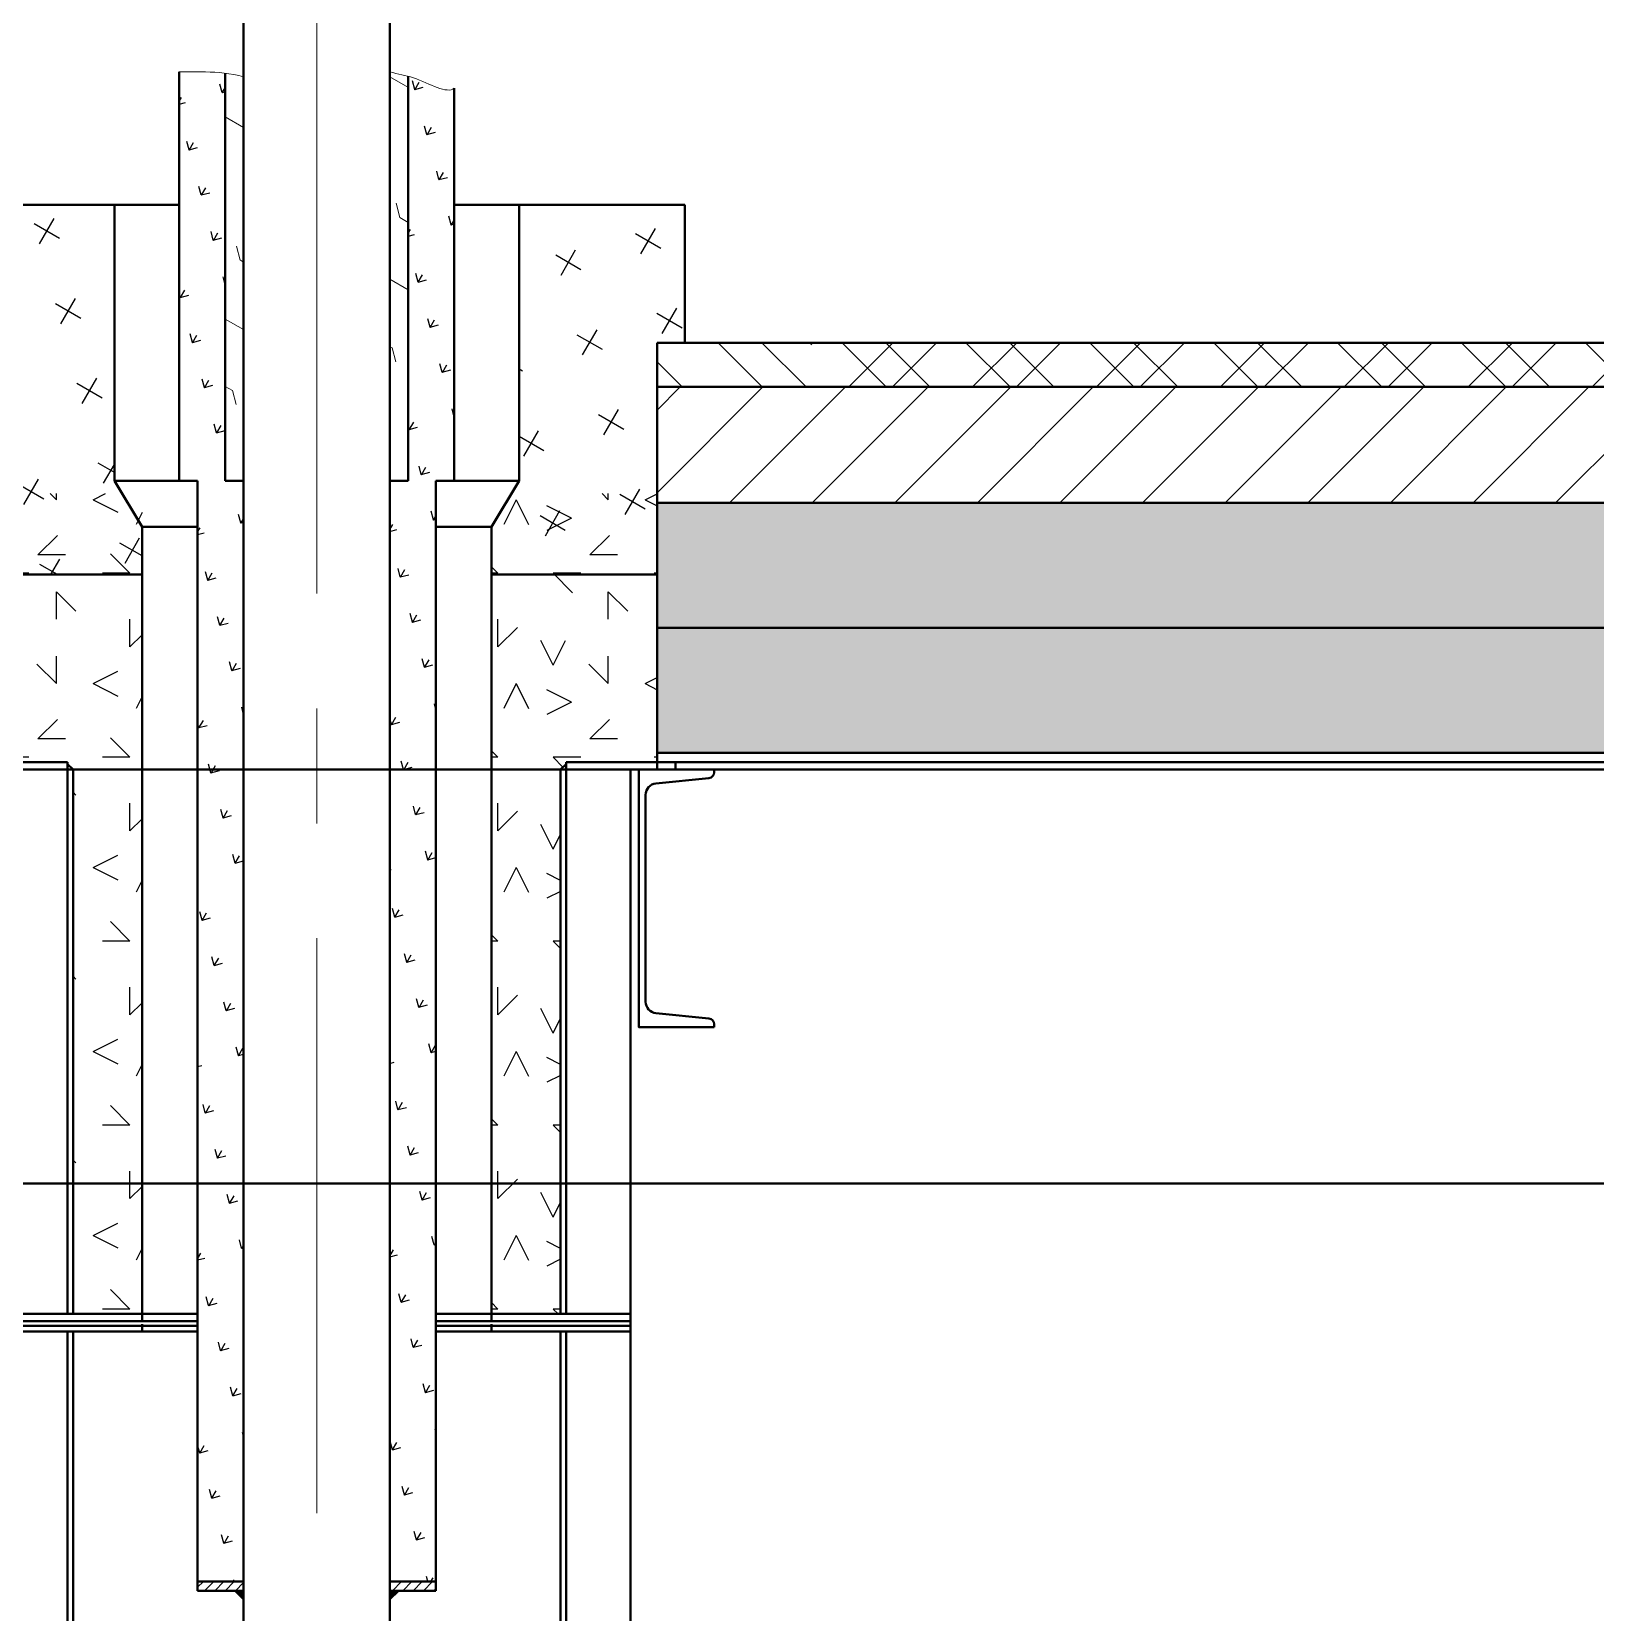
# Model space of a CAD drawing. Header units: millimetres. Extents: x 52110 to 400893, y -153728 to 31997.
# Drawn here: x 217334 to 219034, y -21461 to -19742 of the extents above; entities that cross this region are included whole.
import ezdxf

# ---------------------------------------------------------------- set-up
doc = ezdxf.new("R2010")
doc.units = ezdxf.units.MM
doc.header["$LTSCALE"] = 500
for name, pattern in [('CENTER', [2, 1.25, -0.25, 0.25, -0.25]), ('DASHED2', [0.375, 0.25, -0.125]), ('PHANTOM2', [1.25, 0.625, -0.125, 0.125, -0.125, 0.125, -0.125])]:
    doc.linetypes.add(name, pattern=pattern)
for name, color, linetype, lineweight in [('2D', 4, 'PHANTOM2', 20), ('POU', 4, 'Continuous', 20), ('SHI', 7, 'Continuous', 40), ('WEN', 3, 'Continuous', 20), ('XU', 6, 'DASHED2', 20), ('ZHONG', 1, 'CENTER', 20)]:
    doc.layers.add(name, color=color, linetype=linetype, lineweight=lineweight)
doc.layers.add('X1', color=4, linetype='Continuous')

# ---------------------------------------------------------------- blocks, each defined once
blk = doc.blocks.new('A$C61DD2589')
at = {"layer": '2D'}
h = blk.add_hatch(dxfattribs=at)
h.set_pattern_fill('ANSI31', color=256, scale=2.5, angle=90, style=0)
h.set_pattern_definition([(135, (54003.41671339312, -69558.31873148761), (-5.612660075668221, -5.61266007566822), [])])
h.paths.add_polyline_path([(-79.50002801674418, -3347.000000004366), (-79.50002801674418, -3357.000000004366), (-129.5000280167442, -3357.000000004424), (-129.5000280167442, -3347.000000004424)])
h = blk.add_hatch(dxfattribs=at)
h.set_pattern_fill('ANSI31', color=256, scale=2.5, angle=90, style=0)
h.set_pattern_definition([(135, (53994.41671339324, -69558.31873148761), (-5.612660075668221, -5.61266007566822), [])])
h.paths.add_polyline_path([(129.499971983314, -3357.000000004366), (129.499971983314, -3347.000000004307), (79.49997198331403, -3347.000000004307), (79.49997198331403, -3357.000000004366)])
at = {"layer": 'POU'}
h = blk.add_hatch(dxfattribs=at)
h.set_pattern_fill('FLEX', color=256, scale=10, angle=30, style=0)
h.set_pattern_definition([(30, (-422200.978294794, -467802.3252879623), (-31.75, 54.99261314031186), [63.5, -63.5]), (74.99999999999999, (-422145.9856816537, -467770.5752879623), (-31.75001371409152, 54.99263689381517), [15.875, -58.0526, 15.875, -89.80260000000001])])
edge = h.paths.add_edge_path()
edge.add_spline(control_points=[(-79.50000000008731, -1705.461134491896), (-86.89053967857035, -1707.16778835695), (-92.05079395935172, -1708.407288690621), (-99.50000000011642, -1710.234201810323)], knot_values=[62.29629271364642, 62.29629271364642, 62.29629271364642, 62.29629271364642, 83.4702198686559, 83.4702198686559, 83.4702198686559, 83.4702198686559], degree=3, periodic=0)
edge.add_line((-99.50000000011642, -1710.234201810264), (-99.50000000011642, -2149.999999999825))
edge.add_line((-99.50000000011642, -2149.999999999825), (-79.50000000005821, -2149.999999999825))
edge.add_line((-79.50000000005821, -2149.999999999825), (-79.50000000020373, -1705.461134491896))
edge = h.paths.add_edge_path()
edge.add_spline(control_points=[(99.49999999988358, -1706.851780802826), (92.98858212784398, -1707.643733181816), (86.37825729779433, -1708.83558647125), (79.49999999988358, -1710.656866338046)], knot_values=[253.1249480625215, 253.1249480625215, 253.1249480625215, 253.1249480625215, 272.9735464248059, 272.9735464248059, 272.9735464248059, 272.9735464248059], degree=3, periodic=0)
edge.add_line((79.49999999994179, -1710.656866337929), (79.49999999988358, -2149.999999999767))
edge.add_line((79.49999999988358, -2149.999999999767), (99.49999999982538, -2149.999999999767))
edge.add_line((99.49999999982538, -2149.999999999767), (99.49999999982538, -1706.851780802885))
at = {"layer": 'WEN'}
for points in [[(-89.50002801680239, -3357.000000004366), (-79.50002801680239, -3367.000000004366), (-79.50002801680239, -3357.000000004424)], [(89.49997198337223, -3357.000000004366), (79.49997198337223, -3367.000000004366), (79.49997198337223, -3357.000000004424)]]:
    blk.add_hatch(color=256, dxfattribs=at).paths.add_polyline_path(points)
at = {"layer": 'X1'}
h = blk.add_hatch(dxfattribs=at)
h.set_pattern_fill('GRASS', color=256, scale=2, angle=30, style=0)
h.set_pattern_definition([(120, (-422200.978294794, -467802.3252879623), (-49.06899852934082, 13.14799852934082), [9.524999999999968, -62.31699999999987]), (74.99999999999999, (-422200.978294794, -467802.3252879623), (-49.06903197548466, 13.14800749120806), [9.525, -41.275]), (165, (-422200.978294794, -467802.3252879623), (-13.14800749120806, -49.06903197548466), [9.525, -41.275])])
edge = h.paths.add_edge_path()
edge.add_spline(control_points=[(149.4999999998836, -1705.376298545278), (146.6008616546751, -1705.196875525115), (126.263556048274, -1704.913989901601), (106.7571374429972, -1705.969131181191), (99.49999999988358, -1706.851781838166)], knot_values=[272.973546424806, 272.973546424806, 272.973546424806, 272.973546424806, 311.3367075194382, 333.4584648999902, 333.4584648999902, 333.4584648999902, 333.4584648999902], degree=3, periodic=0)
edge.add_line((99.49999999982538, -1706.851781838166), (99.49999999988358, -2150.000001035049))
edge.add_line((99.49999999988358, -2150.000001035049), (79.49999999994179, -2150.000001035165))
edge.add_line((79.49999999994179, -2150.000001035165), (79.50000000008032, -3347.000000004365))
edge.add_line((79.50000000008032, -3347.000000004365), (129.4999999999057, -3347.000000004307))
edge.add_line((129.4999999999057, -3347.000000004307), (129.4999999998254, -2150.000001035223))
edge.add_line((129.4999999998254, -2150.000001035223), (149.4999999998836, -2150.000001035165))
edge.add_line((149.4999999998836, -2150.000001035165), (149.4999999998836, -1705.376298545219))
edge = h.paths.add_edge_path()
edge.add_spline(control_points=[(-99.50000000011642, -1710.234202845604), (-106.4321092942264, -1712.382157700544), (-123.4663188984559, -1719.360524565418), (-139.2975665729027, -1731.043707034842), (-149.5000000001164, -1722.925418823899)], knot_values=[0, 0, 0, 0, 5.982544322617017, 62.29629271364643, 62.29629271364643, 62.29629271364643, 62.29629271364643], degree=3, periodic=0)
edge.add_line((-149.5000000001164, -1722.925418823899), (-149.5000000001164, -2149.999999999825))
edge.add_line((-149.5000000001164, -2149.999999999825), (-129.5000000001164, -2150.000001035165))
edge.add_line((-129.5000000001164, -2150.000001035165), (-129.5000000000617, -3347.000000004424))
edge.add_line((-129.5000000000617, -3347.000000004424), (-79.49999999997439, -3347.000000004366))
edge.add_line((-79.49999999997439, -3347.000000004366), (-79.50000000011642, -2149.999999999825))
edge.add_line((-79.50000000011642, -2149.999999999825), (-99.50000000011642, -2149.999999999825))
edge.add_line((-99.50000000011642, -2149.999999999825), (-99.50000000005821, -1710.234202845604))
at = {"layer": 'SHI'}
for p, q in [((-79.50000000011642, -4977.212584363995), (-79.50000000005821, -471.6220920400228)), ((79.49999999994179, -4977.212584363704), (79.49999999994179, -471.6220920400228)), ((-99.50000000011642, -1710.234201810323), (-99.50000000011642, -2149.999999999825)), ((99.49999999988358, -1706.851780802768), (99.49999999988358, -2149.999999999767)), ((149.4999999998836, -1705.376297509938), (149.4999999998836, -2149.999999999767)), ((-149.5000000001164, -1722.92541778856), (-149.5000000001164, -2149.999999999825)), ((-129.5000000001164, -2149.999999999767), (-149.5000000001164, -2149.999999999825)), ((-129.5000000001746, -3347.000000004598), (-129.5000000001164, -2149.999999999825)), ((-79.50000000011642, -2149.999999999825), (-99.50000000011642, -2149.999999999825)), ((79.49999999988358, -2149.999999999767), (99.49999999988358, -2149.999999999767)), ((129.4999999998254, -3347.000000004366), (129.4999999998836, -2149.999999999767)), ((129.4999999998254, -2149.999999999825), (149.4999999998836, -2149.999999999767)), ((-129.5000280167442, -3347.000000004424), (-79.50002801680239, -3347.000000004366)), ((-129.5000280167442, -3357.000000004424), (-129.5000280167442, -3347.000000004424)), ((129.499971983314, -3347.000000004307), (79.49997198331403, -3347.000000004366)), ((129.499971983314, -3357.000000004366), (129.499971983314, -3347.000000004366)), ((-129.5000280167442, -3357.000000004424), (-79.50002801680239, -3357.000000004366)), ((129.499971983314, -3357.000000004366), (79.49997198331403, -3357.000000004366))]:
    blk.add_line(p, q, dxfattribs=at)
at = {"layer": 'WEN'}
for p, q in [((-79.50002801680239, -3367.000000004366), (-89.50002801680239, -3357.000000004366)), ((79.49997198337223, -3367.000000004366), (89.49997198337223, -3357.000000004366))]:
    blk.add_line(p, q, dxfattribs=at)
for points, knots in [([(-149.5000000001164, -1722.92541778856), (-141.2372169691371, -1730.140858811268), (-114.1674771886319, -1712.015929356683), (-88.09037160588196, -1707.649991413404), (-79.50000000011642, -1705.461134491896)], [0, 0, 0, 0, 56.31374839102941, 83.47021986865592, 83.47021986865592, 83.47021986865592, 83.47021986865592]), ([(79.49999999988358, -1710.656866338046), (94.04424642049707, -1706.805724684498), (119.589710386761, -1704.821157739614), (146.6008616546751, -1705.196874489775), (149.4999999998836, -1705.376297509938)], [253.1249480625215, 253.1249480625215, 253.1249480625215, 253.1249480625215, 295.0953038053579, 333.4584648999901, 333.4584648999901, 333.4584648999901, 333.4584648999901])]:
    blk.add_open_spline(points, degree=3, knots=knots, dxfattribs=at)
at = {"layer": 'ZHONG'}
blk.add_line((-5.820766091346741e-11, -5272.541479504493), (-5.820766091346741e-11, 24.16320900415303), dxfattribs=at)
blk = doc.blocks.new('A$C7A4A42F8')
at = {"layer": 'X1'}
h = blk.add_hatch(dxfattribs=at)
h.set_pattern_fill('CROSS', color=256, scale=10, angle=30, style=0)
h.set_pattern_definition([(30, (-51080.69436781865, -37468.2212042441), (23.24261314031186, 86.74261314031186), [31.75, -95.25]), (120, (-51059.00871453359, -37474.03185752916), (-86.74261314031186, 23.24261314031186), [31.7499999999999, -95.24999999999962])])
h.paths.add_polyline_path([(820.0001791788382, 2316.999928906582), (850.0001791788382, 2316.99992890664), (850.0001791783143, 2466.999928906524), (670.0001791788382, 2466.99992890664), (670.00017917878, 2166.999928906756), (640.0001791787217, 2116.999928906931), (640.0001791787217, 2064.999928906407), (820.0001791785762, 2064.999928906465)])
h.paths.add_polyline_path([(260.0001791781397, 2116.999928906931), (230.0001791781397, 2166.999928906756), (230.0001791781979, 2466.99992890648), (50.00017917866353, 2466.999928906524), (50.00017917819787, 2316.999928906582), (80.00017917819787, 2316.999928906524), (80.00017917837249, 2064.999928906407), (260.0001791781397, 2064.999928906349)])
h = blk.add_hatch(dxfattribs=at)
h.set_pattern_fill('GEOL6', color=256, scale=200, style=0, pattern_type=2)
h.set_pattern_definition([(0, (-51040.69436781865, -37331.22120424543), (200, 200), [30, -80, 30, -60]), (0, (-50970.69436781865, -37311.22120424543), (200, 200), [30, -170]), (90, (-50960.69436781865, -37251.22120424543), (-200, 200), [30, -40, 30, -100]), (90, (-51040.69436781865, -37211.22120424543), (-200, 200), [30, -170]), (45, (-50960.69436781865, -37251.22120424543), (2.220446049250313e-14, 200.000000003805), [30, -139.70562748, 30, -83.13708498000001]), (135, (-50940.69436781865, -37311.22120424543), (-200.000000003805, 2.220446049250313e-14), [30, -111.42135624, 30, -111.42135624]), (225, (-50960.69436781865, -37151.22120424543), (-4.440892098500626e-14, -200.000000003805), [30, -252.8427124]), (225, (-50900.69436781865, -37331.22120424543), (-4.440892098500626e-14, -200.000000003805), [30, -252.8427124]), (26.56505119999999, (-50920.69436781865, -37271.22120424543), (200.0000000000188, 8.001289630854558e-08), [30, -417.2135954]), (63.43494880000001, (-50900.69436781865, -37231.22120424543), (8.001289630854558e-08, 200.0000000000188), [30, -417.2135954]), (116.5650512, (-50900.69436781865, -37231.22120424543), (-8.001296292192706e-08, 200.0000000000188), [29.9999999999999, -417.2135953999983]), (153.4349488, (-51000.69436781865, -37251.22120424543), (-200.0000000000188, 8.001291851300607e-08), [30, -417.2135954]), (206.5650512, (-51000.69436781865, -37251.22120424543), (-200.0000000000188, -8.001286300185484e-08), [29.9999999999999, -417.2135953999983]), (243.4349488, (-51060.69436781865, -37251.22120424543), (-8.001284079739435e-08, -200.0000000000188), [30, -417.2135954]), (296.5650512, (-51060.69436781865, -37251.22120424543), (8.001294071746656e-08, -200.0000000000188), [30, -417.2135954]), (333.4349488, (-50920.69436781865, -37271.22120424543), (200.0000000000188, -8.001302953530853e-08), [30, -417.2135954])])
h.paths.add_polyline_path([(260.0001791781397, 2152.999928906349), (80.00017917837249, 2152.999928906407), (80.00017917860532, 1860.999928906349), (179.0001791787799, 1860.999928906407), (179.0001791787799, 1858.999928906233), (185.0001791784889, 1852.999928906465), (185.0001791784889, 1260.999928905767), (260.0001791781397, 1260.999928905767)])
h.paths.add_polyline_path([(820.0001791784889, 2152.999928906465), (640.0001791787217, 2152.999928906407), (640.0001791787217, 1260.999928905767), (715.0001791784889, 1260.999928905767), (715.0001791784889, 1551.499928905912), (715.0001791784889, 1852.999928905767), (721.0001791782561, 1858.999928905534), (721.0001791784889, 1860.999928906349), (820.0001791782561, 1860.999928906349)])
at = {"layer": '2D', "ltscale": 0.05}
for p, q in [((0.0001791767426766455, 814.9999309983323), (0.0001791767426766455, 809.9999309983323)), ((50.00017917639343, 814.9999309983323), (0.0001791767426766455, 814.9999309983323)), ((45.47978681226959, 809.9999309982741), (0.0001791767426766455, 809.9999309983323)), ((95.47978681221139, 314.9999289051848), (45.47978681226959, 809.9999309982741)), ((100.0001791763934, 319.9999289053012), (50.00017917639343, 814.9999309983323)), ((800.00017917878, 319.9999289053012), (850.00017917878, 814.9999309983323)), ((804.520571542962, 314.9999289051848), (854.5205715430202, 809.9999309983905)), ((850.00017917878, 814.9999309983323), (900.0001791784889, 814.9999309983323)), ((854.5205715430202, 809.9999309983905), (900.0001791784889, 809.9999309983323)), ((900.0001791784889, 814.9999309983323), (900.0001791784889, 809.9999309983323)), ((59.71677832730347, 734.9999309983323), (112.6486317055533, 734.9999309983323)), ((840.2835800296743, 734.9999309983323), (787.3517266514827, 734.9999309983323)), ((62.58319862448843, 711.3997371181831), (112.6486317055533, 711.3997371181831)), ((837.4171597324894, 711.3997371181831), (787.3517266514827, 711.3997371181831)), ((66.00651107344311, 683.2144645026056), (112.6486317055533, 683.2144645026056)), ((833.9938472835347, 683.2144645026056), (787.3517266514827, 683.2144645026056)), ((59.71677832730347, 534.9999309983323), (112.6486317055533, 534.9999309983323)), ((840.2835800296743, 534.9999309983323), (787.3517266514827, 534.9999309983323)), ((62.58319862448843, 511.3997371181831), (112.6486317055533, 511.3997371181831)), ((837.4171597324894, 511.3997371181831), (787.3517266514827, 511.3997371181831)), ((66.00651107344311, 483.2144645026056), (112.6486317055533, 483.2144645026056)), ((833.9938472835347, 483.2144645026056), (787.3517266514827, 483.2144645026056)), ((95.47978681221139, 314.9999289051848), (247.0001791784889, 314.999928905243)), ((247.0001791784889, 319.9999289053594), (100.0001791764516, 319.9999289053012)), ((653.0001791784889, 319.9999289053594), (800.00017917878, 319.9999289053012)), ((653.0001791784889, 314.9999289051848), (804.520571542962, 314.9999289051848))]:
    blk.add_line(p, q, dxfattribs=at)
at = {"layer": 'SHI'}
for p, q in [((50.00017917866353, 2466.999928906524), (300.5001791783434, 2466.999928906465)), ((50.00017917819787, 2316.999928906582), (50.00017917866353, 2466.999928906524)), ((230.0001791781397, 2166.999928906756), (230.0001791781979, 2466.999928906582)), ((850.0001791783143, 2466.999928906524), (599.5001791783434, 2466.999928906436)), ((670.00017917878, 2166.999928906873), (670.0001791788382, 2466.99992890664)), ((850.0001791788382, 2316.99992890664), (850.0001791783143, 2466.999928906582)), ((80.00017917860532, 1860.999928906349), (80.00017917819787, 2316.999928906524)), ((820.0001791782561, 1860.999928906349), (820.0001791788382, 2316.999928906582)), ((260.0001791781397, 2116.999928906931), (230.0001791781397, 2166.999928906756)), ((230.0001791781397, 2166.999928906756), (320.5001791783143, 2166.999928906698)), ((579.5001791783143, 2166.99992890664), (670.00017917878, 2166.999928906756)), ((640.0001791787217, 2116.999928906931), (670.00017917878, 2166.999928906873)), ((260.0001791781397, 1252.999928905709), (260.0001791781397, 2116.999928906931)), ((260.0001791781397, 2116.999928906931), (320.5001791783434, 2116.999928906989)), ((579.5001791783143, 2116.99992890696), (640.0001791787217, 2116.999928906931)), ((640.0001791787217, 1252.999928905709), (640.0001791787217, 2116.999928906931)), ((80.00017917837249, 2064.999928906407), (260.0001791781397, 2064.999928906349)), ((820.0001791784889, 2064.999928906465), (640.0001791787217, 2064.999928906407)), ((60.00017917860532, 1860.999928906349), (60.00017917860532, 1852.999928906465)), ((80.00017917860532, 1860.999928906349), (80.00017917854711, 1852.999928906465)), ((80.00017917860532, 1860.999928906349), (179.0001791784889, 1860.999928906407)), ((179.0001791784889, 1260.999928905767), (179.0001791787799, 1860.999928906407)), ((185.0001791784889, 1852.999928906233), (179.0001791787799, 1858.999928906233)), ((715.0001791784889, 1852.999928905534), (721.0001791782561, 1858.999928905534)), ((721.0001791784889, 1260.999928905767), (721.0001791782561, 1860.999928906349)), ((820.0001791782561, 1860.999928906291), (721.0001791784889, 1860.999928906349)), ((820.0001791782561, 1860.999928906291), (820.0001791782561, 1852.999928906465)), ((840.0001791782561, 1860.999928906291), (840.0001791781979, 1852.999928906465)), ((109.0001791784889, 503.9999300235868), (109.0001791785471, 1852.999928906465)), ((185.0001791784889, 1260.999928905767), (185.0001791784889, 1852.999928906465)), ((715.0001791784889, 1260.999928905767), (715.0001791784889, 1852.999928905767)), ((791.0001791784889, 493.9999300235868), (791.0001791785471, 1852.999928906465)), ((320.5001791782852, 1260.999928905767), (109.0001791784889, 1260.999928905767)), ((579.5001791782852, 1260.999928905767), (791.0001791784889, 1260.999928905767)), ((320.5001791782852, 1252.99992890568), (109.0001791784889, 1252.999928905709)), ((320.5001791782852, 1247.999928905738), (109.0001791784889, 1247.999928905709)), ((320.5001791782852, 1241.999928905767), (109.0001791784889, 1241.999928905767)), ((179.0001791788382, 443.9999300232375), (179.0001791784889, 1241.999928905767)), ((185.0001791784889, 443.9999300232375), (185.0001791784889, 1241.999928905767)), ((260.0001791781397, 1241.999928905767), (260.0001791781397, 1249.999928905709)), ((579.5001791782852, 1252.999928905709), (791.0001791784889, 1252.999928905709)), ((579.5001791782852, 1247.999928905738), (791.0001791784889, 1247.999928905709)), ((579.5001791782852, 1241.999928905767), (791.0001791784889, 1241.999928905767)), ((640.0001791787217, 1241.999928905825), (640.0001791787217, 1249.999928905709)), ((715.0001791784889, 443.9999300232375), (715.0001791784889, 1241.999928905767)), ((721.0001791782561, 443.9999300232375), (721.0001791784889, 1241.999928905767)), ((247.0001791784889, 714.9999309983323), (247.0001791784889, 119.9999289054176)), ((247.0001791784307, 714.9999309982741), (327.5001791784889, 714.9999309982741)), ((252.0001791784889, 714.9999309983323), (252.0001791784889, 114.9999289054176)), ((572.5001791784889, 714.9999309982741), (653.0001791784307, 714.9999309983323)), ((648.0001791784889, 714.9999309983323), (648.0001791784889, 114.9999289053012)), ((653.0001791784889, 714.9999309983323), (653.0001791784889, 119.9999289053012)), ((0.0001791767426766455, 614.9999309983323), (0.0001791767426766455, 609.9999309983323)), ((50.00017917639343, 614.9999309983323), (0.0001791767426766455, 614.9999309983323)), ((45.47978681226959, 609.9999309982741), (0.0001791767426766455, 609.9999309983323)), ((95.47978681221139, 114.9999289051848), (45.47978681226959, 609.9999309982741)), ((100.0001791763934, 119.9999289053012), (50.00017917639343, 614.9999309983323)), ((800.00017917878, 119.9999289053012), (850.00017917878, 614.9999309983323)), ((804.520571542962, 114.9999289051848), (854.5205715430202, 609.9999309983905)), ((850.00017917878, 614.9999309983323), (900.0001791784889, 614.9999309983323)), ((854.5205715430202, 609.9999309983905), (900.0001791784889, 609.9999309983323)), ((900.0001791784889, 614.9999309983323), (900.0001791784889, 609.9999309983323)), ((109.0001791784889, 503.9999300237032), (129.0001791788382, 443.9999300234704)), ((791.0001791784889, 493.9999300237032), (771.0001791782561, 443.9999300234704)), ((247.0001791784889, 443.999930023354), (125.0001791788382, 443.9999300234704)), ((125.0001791788382, 435.9999300234704), (125.0001791788382, 443.9999300234704)), ((247.0001791784889, 435.9999300232957), (125.0001791788382, 435.9999300234704)), ((130.0001791787217, 345.9999300235286), (130.0001791787217, 435.9999300234704)), ((195.0001791788382, 435.999930023354), (195.0001791784889, 443.999930023354)), ((205.0001791790128, 345.9999300234122), (205.0001791788382, 435.999930023354)), ((653.0001791784889, 443.9999300234122), (775.0001791781979, 443.9999300234704)), ((653.0001791784889, 435.999930023354), (775.0001791781979, 435.9999300234704)), ((695.000179177965, 345.9999300234122), (695.0001791781397, 435.999930023354)), ((705.0001791781979, 435.999930023354), (705.0001791784889, 443.999930023354)), ((770.0001791782561, 345.9999300235286), (770.0001791782561, 435.9999300234704)), ((775.0001791781979, 435.9999300234704), (775.0001791781979, 443.9999300234704)), ((205.0001791790128, 345.9999300234122), (130.0001791787217, 345.9999300235286)), ((695.000179177965, 345.9999300234122), (770.0001791782561, 345.9999300235286)), ((95.47978681221139, 114.9999289051848), (804.520571542962, 114.9999289051848)), ((252.0051422633114, 119.9999289053012), (100.0001791764516, 119.9999289053012)), ((648.0001791784889, 119.9999289053012), (800.00017917878, 119.9999289053012))]:
    blk.add_line(p, q, dxfattribs=at)
for points in [[(18.00017917860532, 1572.999928906465), (18.00017917860532, 1576.073507265151, -0.385313586122246), (23.67330574878724, 1582.342241563507), (81.24397566646803, 1588.099308555269, 0.3853135861187229), (92.50017917872174, 1600.537273432848), (92.50017917872174, 1825.462584380082, 0.3853135861216361), (81.24397566646803, 1837.900549257662), (23.67330574878724, 1843.657616249424, -0.3853135861209438), (18.00017917860532, 1849.926350547779), (18.00017917860532, 1852.999928906465), (100.0001791787217, 1852.999928906465), (100.0001791787217, 1572.999928906465)], [(882.0001791783725, 1572.999928906465), (882.0001791783725, 1576.073507265151, 0.385313586122246), (876.3270526081906, 1582.342241563507), (818.756382690568, 1588.099308555269, -0.3853135861187229), (807.5001791783725, 1600.537273432848), (807.5001791783725, 1825.462584380082, -0.3853135861216361), (818.756382690568, 1837.900549257662), (876.3270526081906, 1843.657616249424, 0.3853135861209438), (882.0001791783725, 1849.926350547779), (882.0001791783725, 1852.999928906465), (800.0001791783725, 1852.999928906465), (800.0001791783725, 1572.999928906465)]]:
    blk.add_lwpolyline(points, format="xyb", close=True, dxfattribs=at)
at = {"layer": 'XU'}
for p, q in [((136.0001791787217, 345.9999300235286), (136.0001791787217, 435.9999300234704)), ((764.0001791782561, 345.9999300235286), (764.0001791782561, 435.9999300234704)), ((450.0001791784889, 209.999931348917), (252.0051422651159, 119.9999289053012)), ((450.0001791784889, 209.999931348917), (648.0001791784889, 119.9999289053012)), ((450.0002051101765, 204.5076259119305), (254.0742000155733, 115.448116076841)), ((450.0002051101765, 204.5076259119305), (645.9311644104309, 115.4480965391485))]:
    blk.add_line(p, q, dxfattribs=at)

msp = doc.modelspace()

# ---------------------------------------------------------------- hatches: boundary and pattern name
at = {"layer": 'POU'}
h = msp.add_hatch(dxfattribs=at)
h.set_pattern_fill('STEEL', color=256, scale=30, angle=90, style=0)
h.set_pattern_definition([(135, (32984.13526495086, -89527.40226624561), (-67.35192090801866, -67.35192090801864), []), (135, (32936.51026495086, -89527.40226624561), (-67.35192090801866, -67.35192090801864), [])])
h.paths.add_polyline_path([(213933.6372798813, -20128.44465978352), (213933.6372798813, -20080.4446597835), (213913.6372798814, -20080.44465978351), (213913.6372798814, -20128.44465978352)])
h.paths.add_polyline_path([(213753.6372798812, -20080.44465978352), (213753.637279881, -20128.44465978352), (213773.6372798812, -20128.44465978352), (213773.6372798813, -20080.44465978351)])
h.paths.add_polyline_path([(213673.6372798815, -20128.44465978352), (213673.6372798815, -20080.44465978351), (212943.6372798809, -20080.44465978353), (212943.6372798809, -20128.44465978352)])
h.paths.add_polyline_path([(216383.6372798776, -20128.44465978347), (216383.6372798775, -20080.44465978348), (216363.6372798773, -20080.44465978348), (216363.6372798773, -20128.44465978347)])
h.paths.add_polyline_path([(219513.6372798809, -20080.44465978342), (219513.6372798809, -20128.44465978344), (220506.6372798809, -20128.44465978342), (220506.6372798809, -20080.44465978341)])
h.paths.add_polyline_path([(219413.6372798812, -20080.44465978343), (219413.6372798812, -20128.44465978345), (219433.6372798813, -20128.44465978344), (219433.6372798813, -20080.44465978341)])
h.paths.add_polyline_path([(219253.637279881, -20080.44465978344), (219253.637279881, -20128.44465978344), (219273.6372798809, -20128.44465978344), (219273.6372798809, -20080.44465978343)])
h.paths.add_polyline_path([(218013.6372798815, -20080.44465978345), (218013.6372798814, -20128.44465978346), (219173.6372798812, -20128.44465978344), (219173.6372798812, -20080.44465978344)])
h.paths.add_polyline_path([(217273.6372798809, -20128.44465978349), (217273.6372798808, -20080.44465978346), (216463.6372798771, -20080.44465978347), (216463.6372798771, -20128.44465978348)])
h.paths.add_polyline_path([(215413.6372798815, -20080.44465978349), (215413.6372798814, -20128.44465978348), (216123.6372798773, -20128.44465978347), (216123.6372798773, -20080.44465978348)])
h.paths.add_polyline_path([(214673.6372798809, -20128.4446597835), (214673.6372798808, -20080.4446597835), (214013.6372798812, -20080.44465978351), (214013.6372798812, -20128.44465978352)])
h = msp.add_hatch(dxfattribs=at)
h.set_pattern_fill('STEEL', color=256, scale=30, angle=90, style=0)
h.set_pattern_definition([(45.00000000000234, (405703.139294814, -89527.40226623804), (67.3519209080214, -67.3519209080159), []), (45.00000000000234, (405750.764294814, -89527.40226623804), (67.3519209080214, -67.3519209080159), [])])
h.paths.add_polyline_path([(219513.6372798809, -20080.44465978344), (219513.6372798809, -20128.44465978343), (220673.6372798808, -20128.44465978339), (220673.6372798808, -20080.44465978341)])
h.paths.add_polyline_path([(219413.6372798812, -20080.44465978344), (219413.6372798811, -20128.44465978342), (219433.6372798813, -20128.44465978342), (219433.6372798813, -20080.44465978344)])
h.paths.add_polyline_path([(219253.637279881, -20080.44465978345), (219253.637279881, -20128.44465978344), (219273.6372798809, -20128.44465978344), (219273.6372798809, -20080.44465978344)])
h.paths.add_polyline_path([(219173.6372798812, -20128.44465978344), (219173.6372798812, -20080.44465978345), (218180.6372798811, -20080.44465978346), (218180.6372798811, -20128.44465978347)])
h.paths.add_polyline_path([(222223.637279885, -20128.44465978333), (222223.637279885, -20080.44465978334), (221413.6372798814, -20080.44465978338), (221413.6372798813, -20128.44465978338)])
h.paths.add_polyline_path([(222323.6372798849, -20128.44465978333), (222323.6372798849, -20080.44465978333), (222303.6372798846, -20080.44465978333), (222303.6372798846, -20128.44465978333)])
h.paths.add_polyline_path([(223273.6372798808, -20128.44465978333), (223273.6372798808, -20080.44465978334), (222563.6372798848, -20080.44465978334), (222563.6372798848, -20128.44465978334)])
h.paths.add_polyline_path([(225013.6372798808, -20080.44465978328), (225013.6372798808, -20128.44465978326), (225743.6372798812, -20128.44465978325), (225743.6372798812, -20080.44465978327)])
h.paths.add_polyline_path([(224753.6372798809, -20080.4446597833), (224753.6372798809, -20128.44465978328), (224933.6372798813, -20128.44465978327), (224933.6372798812, -20080.44465978329)])
h.paths.add_polyline_path([(224673.637279881, -20128.44465978328), (224673.637279881, -20080.4446597833), (223863.6372798814, -20080.44465978332), (223863.6372798814, -20128.4446597833)])
h = msp.add_hatch(dxfattribs=at)
h.set_pattern_fill('ANSI31', color=256, scale=20, style=0)
h.set_pattern_definition([(45, (32984.13526495086, -89517.40226624561), (-44.90128060534576, 44.90128060534577), [])])
h.paths.add_polyline_path([(213673.6372798814, -20254.4446597835), (213673.6372798815, -20128.44465978352), (212943.6372798809, -20128.44465978352), (212943.6372798809, -20254.44465978353)])
h.paths.add_polyline_path([(213753.637279881, -20128.44465978352), (213753.637279881, -20254.44465978349), (213773.6372798813, -20254.44465978349), (213773.6372798813, -20128.44465978352)])
h.paths.add_polyline_path([(216383.6372798776, -20254.44465978338), (216383.6372798776, -20128.44465978349), (216363.6372798773, -20128.4446597835), (216363.6372798773, -20254.44465978338)])
h.paths.add_polyline_path([(216223.6372798772, -20254.4446597834), (216223.6372798771, -20128.44465978349), (216203.6372798771, -20128.44465978349), (216203.6372798772, -20254.4446597834)])
h.paths.add_polyline_path([(219513.6372798809, -20128.44465978346), (219513.6372798809, -20254.44465978324), (220673.6372798809, -20254.4446597832), (220673.6372798808, -20128.44465978346)])
h.paths.add_polyline_path([(219413.637279881, -20128.44465978347), (219413.6372798811, -20254.44465978325), (219433.6372798815, -20254.44465978325), (219433.6372798813, -20128.44465978347)])
h.paths.add_polyline_path([(219253.637279881, -20128.44465978349), (219253.637279881, -20254.44465978326), (219273.6372798809, -20254.44465978325), (219273.6372798809, -20128.44465978348)])
h.paths.add_polyline_path([(222483.637279885, -20254.44465978317), (222483.6372798849, -20128.44465978343), (222463.637279885, -20128.44465978343), (222463.6372798849, -20254.44465978317)])
h.paths.add_polyline_path([(222303.6372798845, -20254.44465978317), (222303.6372798845, -20216.44465978421), (222223.637279885, -20216.44465978416), (222223.637279885, -20128.44465978343), (221413.6372798814, -20128.44465978345), (221413.6372798812, -20254.44465978319)])
h.paths.add_polyline_path([(223273.6372798809, -20254.44465978316), (223273.6372798808, -20128.44465978341), (222563.6372798848, -20128.44465978344), (222563.6372798848, -20254.44465978317)])
h.paths.add_polyline_path([(224673.637279881, -20216.44465978299), (224673.637279881, -20128.44465978343), (224013.6372798814, -20128.44465978343), (224013.6372798812, -20254.44465978315), (225743.6372798812, -20254.44465978314), (225743.6372798809, -20128.44465978341), (225013.6372798808, -20128.44465978341), (225013.6372798808, -20216.44465978304), (224933.6372798814, -20216.44465978309), (224933.6372798813, -20128.44465978341), (224753.6372798809, -20128.44465978341), (224753.6372798809, -20216.44465978316)])
h.paths.add_polyline_path([(218013.6372798813, -20128.44465978348), (218013.6372798813, -20254.44465978331), (219173.6372798812, -20254.44465978325), (219173.6372798812, -20128.44465978349)])
h.paths.add_polyline_path([(217273.637279881, -20254.44465978334), (217273.6372798809, -20128.44465978349), (216463.6372798771, -20128.44465978349), (216463.6372798771, -20254.44465978339)])
h.paths.add_polyline_path([(213933.6372798814, -20254.44465978349), (213933.6372798813, -20128.44465978351), (213913.6372798814, -20128.4446597835), (213913.6372798814, -20254.44465978349)])
h.paths.add_polyline_path([(215413.6372798814, -20128.4446597835), (215413.6372798813, -20254.44465978342), (216123.6372798773, -20254.44465978339), (216123.6372798773, -20128.44465978349)])
h.paths.add_polyline_path([(214673.637279881, -20254.44465978346), (214673.6372798809, -20128.4446597835), (214013.6372798812, -20128.4446597835), (214013.6372798812, -20254.44465978349)])
h = msp.add_hatch(dxfattribs=at)
h.set_pattern_fill('ANSI33', color=256, scale=20, angle=90, style=0)
h.set_pattern_definition([(135, (32984.13526495086, -89517.40226624561), (-89.80256121069154, -89.80256121069152), []), (135, (32984.13526495086, -89427.59966624562), (-89.80256121069154, -89.80256121069152), [63.5, -31.75])])
h.paths.add_polyline_path([(213823.0461318945, -20390.44465978344), (213823.0461318945, -20354.44465978269), (213811.8694013873, -20354.44465978269), (213805.08653398, -20390.44465978344)])
h.paths.add_polyline_path([(213673.6372798814, -20390.44465978345), (213673.6372798814, -20254.44465978351), (212943.6372798809, -20254.44465978353), (212943.6372798809, -20390.44465978347)])
h.paths.add_polyline_path([(213913.6372798813, -20254.44465978352), (213913.6372798813, -20390.44465978345), (213948.7229941672, -20390.44465978344), (213936.6372798814, -20354.44465978271), (213933.6372798813, -20354.4446597827), (213933.6372798813, -20254.44465978352)])
h.paths.add_polyline_path([(216363.6372798773, -20254.44465978349), (216363.6372798773, -20390.4446597834), (216383.6372798777, -20390.4446597834), (216383.6372798776, -20254.4446597835)])
h.paths.add_polyline_path([(216332.1880257783, -20390.44465978339), (216325.4051583712, -20354.44465978409), (216314.228427864, -20354.44465978408), (216314.228427864, -20390.4446597834)])
h.paths.add_polyline_path([(216223.6372798771, -20390.4446597834), (216223.6372798771, -20254.4446597835), (216203.6372798771, -20254.4446597835), (216203.6372798772, -20354.44465978408), (216200.6372798771, -20354.44465978408), (216188.5515655917, -20390.4446597834)])
h.paths.add_polyline_path([(219513.6372798809, -20254.44465978347), (219513.6372798809, -20390.44465978331), (220673.637279881, -20390.44465978328), (220673.6372798809, -20254.44465978346)])
h.paths.add_polyline_path([(219253.637279881, -20254.44465978349), (219253.637279881, -20354.44465978356), (219250.637279881, -20354.44465978355), (219238.5515655953, -20390.44465978332), (219273.6372798809, -20390.44465978331), (219273.6372798809, -20254.44465978349)])
h.paths.add_polyline_path([(219382.1880257821, -20390.44465978332), (219375.405158375, -20354.44465978355), (219364.2284278679, -20354.44465978355), (219364.2284278679, -20390.44465978331)])
h.paths.add_polyline_path([(222223.6372798849, -20390.44465978322), (222223.637279885, -20254.44465978345), (221413.6372798812, -20254.44465978346), (221413.637279881, -20390.44465978324)])
h.paths.add_polyline_path([(222463.637279885, -20254.44465978345), (222463.6372798849, -20390.4446597832), (222498.7229941703, -20390.4446597832), (222486.637279885, -20354.44465978445), (222483.6372798849, -20354.44465978445), (222483.6372798849, -20254.44465978344)])
h.paths.add_polyline_path([(222323.6372798848, -20390.44465978321), (222323.6372798849, -20254.44465978344), (222303.6372798845, -20254.44465978345), (222303.6372798844, -20390.44465978321)])
h.paths.add_polyline_path([(222361.869401391, -20354.44465978445), (222355.0865339839, -20390.44465978322), (222373.0461318981, -20390.44465978321), (222373.0461318981, -20354.44465978445)])
h.paths.add_polyline_path([(223273.6372798811, -20390.4446597832), (223273.6372798809, -20254.44465978344), (222563.6372798848, -20254.44465978345), (222563.6372798848, -20390.44465978321)])
h.paths.add_polyline_path([(225013.6372798808, -20254.44465978341), (225013.6372798809, -20390.44465978317), (225743.6372798812, -20390.44465978315), (225743.6372798809, -20254.44465978342)])
h.paths.add_polyline_path([(224673.637279881, -20390.44465978318), (224673.637279881, -20254.44465978343), (224013.6372798812, -20254.44465978343), (224013.637279881, -20390.44465978318)])
h.paths.add_polyline_path([(224753.6372798809, -20254.44465978341), (224753.6372798809, -20354.44465978333), (224750.6372798809, -20354.44465978333), (224738.5515655952, -20390.44465978318), (224933.6372798814, -20390.44465978317), (224933.6372798813, -20254.44465978341)])
h.paths.add_polyline_path([(218013.6372798813, -20254.44465978349), (218013.6372798812, -20390.44465978336), (219173.6372798812, -20390.44465978332), (219173.6372798812, -20254.44465978349)])
h.paths.add_polyline_path([(217273.6372798812, -20390.44465978336), (217273.637279881, -20254.4446597835), (216463.6372798771, -20254.4446597835), (216463.6372798771, -20390.4446597834)])
h.paths.add_polyline_path([(215413.6372798812, -20254.44465978351), (215413.6372798811, -20390.44465978341), (216123.6372798773, -20390.4446597834), (216123.6372798773, -20254.4446597835)])
h.paths.add_polyline_path([(214853.6372798809, -20390.44465978343), (214853.6372798809, -20332.44465977943), (214673.637279881, -20332.44465977934), (214673.637279881, -20254.44465978352), (214013.6372798812, -20254.44465978352), (214013.6372798812, -20390.44465978345)])
h = msp.add_hatch(dxfattribs=at)
h.set_pattern_fill('ANSI33', color=256, scale=20, style=0)
h.set_pattern_definition([(135.0000000000024, (405703.139294814, -89517.40226623804), (89.80256121068787, 89.80256121069519), []), (135.0000000000024, (405613.336694814, -89517.40226623804), (89.80256121068787, 89.80256121069519), [63.5, -31.75])])
h.paths.add_polyline_path([(213785.4915836926, -20514.44465978269), (213790.5581192112, -20514.44465978268), (213790.5581192112, -20494.44465978251), (213809.3864407615, -20390.4446597835), (213805.08653398, -20390.4446597835), (213785.4915836926, -20494.44465978262)])
h.paths.add_polyline_path([(213843.8416725982, -20464.44465978267), (213843.8416725982, -20439.44465978271), (213843.6372798812, -20439.4446597827), (213843.6372798813, -20464.44465978269)])
h.paths.add_polyline_path([(213887.4914542582, -20464.4446597827), (213885.0488226131, -20464.4446597827), (213879.8526701904, -20467.4446597827), (213879.8526701904, -20483.74465978269), (213885.0488226131, -20486.74465978269), (213888.6372798813, -20486.74465978268), (213888.6372798813, -20512.84465978267), (213890.2372798813, -20514.44465978271), (213900.6372798813, -20514.4446597827), (213900.6372798813, -20512.84465978272), (213912.6372798813, -20512.84465978272), (213912.6372798813, -20486.74465978269), (213916.2257371494, -20486.74465978268), (213921.4218895721, -20483.74465978268), (213921.4218895721, -20467.44465978269), (213916.2257371494, -20464.4446597827), (213943.7831055042, -20464.44465978271), (213943.7831055042, -20439.44465978273), (213913.6372798813, -20439.44465978271), (213913.6372798814, -20414.44465978272), (213921.4218895721, -20414.44465978271), (213921.4218895721, -20402.44465978272), (213916.2257371494, -20399.44465978271), (213885.0488226132, -20399.44465978271), (213879.8526701904, -20402.44465978268), (213879.8526701904, -20414.4446597827), (213888.6372798813, -20414.44465978271), (213888.6372798813, -20439.44465978272), (213887.4914542582, -20439.44465978271)])
edge = h.paths.add_edge_path()
edge.add_arc((216413.6372798772, -20483.94465978407), 19.49999999999882, 57.79577249590269, 90)
edge.add_line((216413.6372798772, -20464.44465978408), (216413.6372798772, -20486.74465978406))
edge.add_arc((216413.6372798772, -20467.24465978407), 19.49999999999882, 269.9999999999999, 302.2042275040973)
edge.add_line((216424.0295847227, -20483.74465978404), (216424.0295847227, -20467.4446597841))
h.paths.add_polyline_path([(216351.7829760659, -20494.44465978413), (216332.1880257783, -20390.44465978346), (216327.8881189968, -20390.44465978346), (216346.7164405473, -20494.44465978391), (216346.7164405473, -20514.44465978408), (216351.7829760659, -20514.44465978408)])
h.paths.add_polyline_path([(216363.6372798773, -20390.44465978346), (216363.6372798773, -20526.44465978356), (216373.7611018962, -20526.44465978355), (216376.9764922052, -20514.44465978408), (216425.6372798772, -20514.44465978408), (216425.6372798772, -20486.74465978406), (216429.2257371454, -20486.74465978406), (216434.4218895681, -20483.74465978406), (216434.4218895681, -20467.44465978408), (216429.2257371454, -20464.44465978408), (216443.6372798772, -20464.44465978408), (216443.6372798772, -20439.44465978408), (216425.6372798772, -20439.44465978407), (216425.6372798772, -20414.44465978408), (216434.4218895681, -20414.44465978408), (216434.4218895681, -20402.44465978407), (216429.2257371454, -20399.44465978408), (216398.0488226092, -20399.44465978408), (216392.8526701864, -20402.44465978407), (216392.8526701864, -20414.44465978408), (216401.6372798772, -20414.44465978408), (216401.6372798772, -20439.44465978408), (216383.6372798777, -20439.44465978408), (216383.6372798777, -20390.44465978346)])
h.paths.add_polyline_path([(222450.6372798849, -20486.74465978445), (222462.6372798849, -20486.74465978444), (222462.6372798849, -20512.84465978447), (222450.6372798849, -20512.84465978448)])
h.paths.add_polyline_path([(222285.6372798849, -20512.84465978448), (222273.6372798849, -20512.84465978448), (222273.6372798849, -20486.74465978444), (222285.6372798849, -20486.74465978444)])
edge = h.paths.add_edge_path()
edge.add_arc((222256.0164002458, -20473.96491859352), 9.734786514606276, 42.05082845104229, 77.94917154972534)
edge.add_line((222258.0488226167, -20464.44465978448), (222252.852670194, -20467.44465978443))
edge.add_line((222252.852670194, -20467.44465978443), (222252.852670194, -20483.74465978444))
edge.add_line((222252.852670194, -20483.74465978444), (222258.0488226168, -20486.74465978448))
edge.add_arc((222256.0164002457, -20477.22440097546), 9.734786514606267, 282.0508284509805, 317.949171549295)
edge.add_line((222263.2449750395, -20483.74465978447), (222263.2449750395, -20467.44465978446))
h.paths.add_polyline_path([(222437.4914542618, -20439.44465978445), (222437.4914542618, -20464.44465978446), (222393.8416726018, -20464.44465978445), (222393.8416726018, -20439.44465978446)])
h.paths.add_polyline_path([(222303.6372798844, -20439.44465978445), (222323.6372798849, -20439.44465978445), (222323.6372798849, -20390.44465978341), (222303.6372798844, -20390.44465978341)])
h.paths.add_polyline_path([(222340.5581192149, -20514.44465978446), (222340.5581192148, -20494.44465978437), (222359.3864407655, -20390.44465978341), (222355.0865339839, -20390.44465978341), (222335.4915836963, -20494.4446597842), (222335.4915836963, -20514.44465978445)])
edge = h.paths.add_edge_path()
edge.add_arc((222433.0164002458, -20473.96491859352), 9.734786514606276, 42.05082845104229, 77.94917154972534)
edge.add_line((222435.0488226167, -20464.44465978448), (222429.852670194, -20467.44465978445))
edge.add_line((222429.852670194, -20467.44465978445), (222429.852670194, -20483.74465978444))
edge.add_line((222429.852670194, -20483.74465978444), (222435.0488226168, -20486.74465978448))
edge.add_arc((222433.0164002457, -20477.22440097546), 9.734786514606267, 282.0508284509805, 317.949171549295)
edge.add_line((222440.2449750395, -20483.74465978447), (222440.2449750395, -20467.44465978446))
h.paths.add_polyline_path([(222223.6372798849, -20526.4446597835), (222223.6372798849, -20390.44465978342), (221413.637279881, -20390.44465978343), (221413.6372798808, -20526.4446597835)])
h.paths.add_polyline_path([(222273.6372798849, -20512.84465978449), (222261.6372798849, -20512.84465978448), (222263.2372798849, -20514.44465978445), (222310.2980675569, -20514.44465978446), (222313.5134578658, -20526.44465978349), (222323.6372798848, -20526.4446597835), (222323.6372798849, -20464.44465978446), (222273.6372798849, -20464.44465978446), (222273.6372798849, -20439.44465978446), (222285.6372798849, -20439.44465978446), (222285.6372798849, -20414.44465978445), (222294.4218895757, -20414.44465978445), (222294.4218895757, -20402.44465978445), (222289.225737153, -20399.44465978445), (222258.0488226167, -20399.44465978445), (222252.852670194, -20402.44465978449), (222252.852670194, -20414.44465978445), (222261.6372798849, -20414.44465978445), (222261.6372798849, -20439.44465978445), (222243.6372798849, -20439.44465978445), (222243.6372798849, -20464.44465978445), (222258.0488226167, -20464.44465978445), (222252.852670194, -20467.44465978445), (222252.852670194, -20483.74465978445), (222258.0488226167, -20486.74465978444), (222273.6372798849, -20486.74465978444)])
h.paths.add_polyline_path([(222462.6372798849, -20486.74465978444), (222466.225737153, -20486.74465978445), (222471.4218895757, -20483.74465978445), (222471.4218895757, -20467.44465978443), (222466.225737153, -20464.44465978445), (222493.7831055078, -20464.44465978445), (222493.7831055078, -20439.44465978445), (222463.637279885, -20439.44465978445), (222463.637279885, -20414.44465978445), (222471.4218895757, -20414.44465978445), (222471.4218895757, -20402.44465978444), (222466.225737153, -20399.44465978445), (222463.637279885, -20399.44465978445), (222463.637279885, -20390.44465978342), (222393.6372798849, -20390.44465978342), (222393.6372798849, -20464.44465978445), (222435.0488226167, -20464.44465978445), (222429.8526701941, -20467.44465978444), (222429.852670194, -20483.74465978445), (222435.0488226167, -20486.74465978444), (222438.6372798849, -20486.74465978444), (222438.6372798849, -20512.84465978445), (222440.2372798849, -20514.44465978446), (222450.6372798849, -20514.44465978446), (222450.6372798849, -20512.84465978448), (222462.6372798849, -20512.84465978448)])
h.paths.add_polyline_path([(223273.6372798812, -20526.44465978348), (223273.637279881, -20390.44465978341), (222563.6372798848, -20390.44465978341), (222563.6372798848, -20514.44465978445), (222463.637279885, -20514.44465978452), (222463.637279885, -20526.44465978349)])
h.paths.add_polyline_path([(225013.6372798809, -20390.4446597834), (225013.6372798809, -20526.44465978345), (225743.6372798809, -20526.44465978347), (225743.6372798809, -20390.44465978338)])
h.paths.add_polyline_path([(224923.7611018998, -20526.44465978347), (224926.9764922089, -20514.44465978333), (224975.6372798809, -20514.44465978333), (224975.6372798809, -20486.74465978332), (224979.2257371491, -20486.74465978332), (224984.4218895718, -20483.74465978333), (224984.4218895718, -20467.44465978332), (224979.2257371491, -20464.44465978333), (224993.6372798809, -20464.44465978333), (224993.6372798809, -20439.44465978333), (224975.6372798809, -20439.44465978334), (224975.6372798809, -20414.44465978333), (224984.4218895718, -20414.44465978333), (224984.4218895718, -20402.44465978334), (224979.2257371491, -20399.44465978335), (224948.0488226129, -20399.44465978334), (224942.8526701902, -20402.44465978336), (224942.8526701902, -20414.44465978333), (224951.6372798809, -20414.44465978333), (224951.6372798809, -20439.44465978335), (224933.6372798815, -20439.44465978334), (224933.6372798815, -20390.4446597834), (224738.5515655951, -20390.44465978341), (224703.637279881, -20494.44465978334), (224703.637279881, -20514.44465978335), (224673.637279881, -20514.44465978333), (224673.637279881, -20390.44465978341), (224013.6372798811, -20390.4446597834), (224013.6372798808, -20526.44465978348)])
h.paths.add_polyline_path([(218013.6372798812, -20390.44465978346), (218013.637279881, -20526.44465978354), (220673.6372798812, -20526.4446597835), (220673.637279881, -20390.44465978343)])
h.paths.add_polyline_path([(217273.6372798813, -20526.44465978354), (217273.6372798812, -20390.44465978346), (216463.6372798772, -20390.44465978346), (216463.6372798772, -20526.44465978355)])
edge = h.paths.add_edge_path()
edge.add_arc((213723.6372798813, -20467.24465978267), 19.49999999999882, 237.7957724958189, 269.9999999999145)
edge.add_line((213723.6372798813, -20486.74465978267), (213723.6372798813, -20464.44465978269))
edge.add_arc((213723.6372798813, -20483.94465978268), 19.49999999999882, 90.0000000000855, 122.2042275039794)
edge.add_line((213713.2449750359, -20467.44465978268), (213713.2449750359, -20483.74465978263))
h.paths.add_polyline_path([(213711.6372798813, -20439.44465978269), (213723.6372798813, -20439.44465978269), (213723.6372798813, -20464.44465978269), (213708.0488226131, -20464.44465978269), (213702.8526701904, -20467.44465978269), (213702.8526701903, -20483.74465978265), (213708.0488226131, -20486.74465978267), (213711.6372798813, -20486.74465978267), (213711.6372798813, -20512.84465978268), (213713.2372798813, -20514.44465978268), (213673.6372798813, -20514.44465978267), (213673.6372798814, -20390.44465978349), (212943.6372798809, -20390.4446597835), (212943.6372798809, -20526.44465978359), (213773.6372798812, -20526.44465978359), (213773.6372798812, -20439.44465978269), (213735.6372798813, -20439.44465978268), (213735.6372798813, -20414.4446597827), (213744.4218895721, -20414.44465978269), (213744.4218895721, -20402.44465978269), (213739.2257371494, -20399.44465978269), (213708.0488226132, -20399.44465978269), (213702.8526701904, -20402.44465978268), (213702.8526701904, -20414.44465978268), (213711.6372798813, -20414.44465978268)])
h.paths.add_polyline_path([(213923.7611018998, -20526.4446597836), (213926.9764922091, -20514.44465978276), (213913.6372798814, -20514.44465978276), (213913.6372798814, -20526.4446597836)])
h.paths.add_polyline_path([(215413.6372798812, -20390.44465978347), (215413.637279881, -20526.44465978357), (216293.6372798773, -20526.44465978355), (216293.6372798773, -20390.44465978346), (216188.5515655917, -20390.44465978346), (216153.6372798773, -20494.44465978395), (216153.6372798773, -20514.4446597841), (216123.6372798773, -20514.44465978408), (216123.6372798773, -20390.44465978346)])
h.paths.add_polyline_path([(214673.6372798813, -20526.44465978358), (214673.6372798811, -20390.44465978348), (214013.6372798812, -20390.44465978349), (214013.6372798812, -20526.44465978358)])

# ---------------------------------------------------------------- linework, layer by layer
at = {"layer": 'SHI'}
for p, q in [((218013.6372798814, -20080.44465978349), (219173.6372798812, -20080.44465978348)), ((218013.6372798814, -20128.44465978347), (219174.8844305883, -20128.44465978346)), ((218013.6372798813, -20254.44465978349), (219173.6372798812, -20254.44465978349)), ((218013.6372798812, -20390.44465978345), (220673.637279881, -20390.44465978343)), ((218013.637279881, -20526.44465978354), (220673.6372798812, -20526.44465978352)), ((218013.637279881, -20536.44465978354), (220673.6372798812, -20536.44465978353)), ((212123.6372798809, -20544.45163855386), (226563.637279881, -20544.45163855377)), ((212123.6372798809, -20994.45163855361), (226563.6372798811, -20994.45163855361))]:
    msp.add_line(p, q, dxfattribs=at)

# ---------------------------------------------------------------- block references
at = {"layer": 'SHI', "xscale": -1, "rotation": 359.9999999999933}
msp.add_blockref('A$C61DD2589', (217643.6372798815, -18080.44465978312), dxfattribs=at)
at = {"layer": 'WEN', "xscale": -1, "rotation": 359.9999999999933}
msp.add_blockref('A$C7A4A42F8', (218093.6374590594, -22397.4445886862), dxfattribs=at)

doc.saveas('drawing.dxf')
